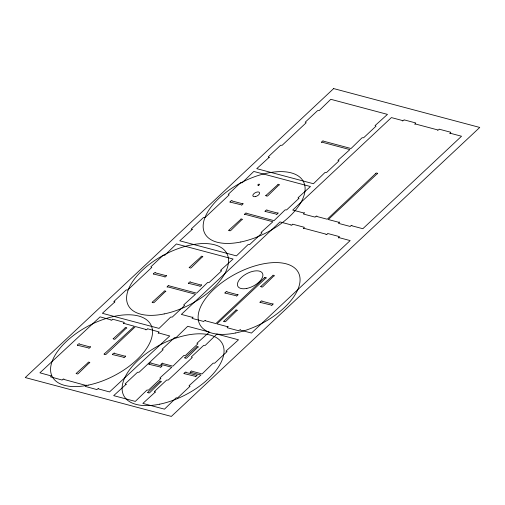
<?xml version="1.0" encoding="UTF-8"?>
<svg xmlns="http://www.w3.org/2000/svg" width="505" height="505" viewBox="0 0 505 505"><rect width="100%" height="100%" fill="white"/><g stroke="black" fill="none" stroke-linecap="round" stroke-linejoin="round"><path stroke-width="0.76" d="M114.837 301.921L102.382 313.308L159.062 328.389L170.677 317.089L172.262 317.083L184.634 305.487L183.656 304.957L195.498 294.251L167.824 286.89C165.406 288.197 169.333 284.126 168.973 285.811L196.647 293.171L207.713 282.39L209.266 282.402L221.638 270.813L220.666 270.522L220.773 270.15L233.083 259.033L176.397 243.959L164.788 255.259L163.203 255.265L150.831 266.861L151.803 267.391L127.778 289.933L126.193 289.946L113.821 301.536L114.837 301.921M126.149 384.261L113.688 395.649L135.308 401.399L146.949 390.075L148.508 390.094L160.88 378.498L159.915 378.226L160.009 377.841L171.744 367.261L161.638 364.572C159.239 365.847 163.096 361.82 162.787 363.499L172.893 366.188L183.934 355.425L185.512 355.419L197.891 343.823L196.912 343.293L209.329 332.05L187.709 326.299L176.068 337.624L174.515 337.605L162.137 349.201L163.128 349.706L139.115 372.248L137.505 372.286L125.133 383.876L126.149 384.286M155.319 392.019L142.864 403.413L164.485 409.164L176.125 397.839L177.678 397.852L190.05 386.262L189.091 385.984L189.179 385.599L200.921 375.026L190.808 372.337C188.384 373.567 192.272 369.622 191.982 371.232L202.069 373.946L213.135 363.158L214.688 363.177L227.061 351.581L226.101 351.31L226.189 350.924L238.505 339.808L216.879 334.058L205.27 345.357L203.685 345.37L191.313 356.959L192.285 357.49L168.26 380.038L166.675 380.044L154.303 391.634L155.319 392.019M192.222 229.415L179.767 240.803L236.447 255.877L248.062 244.578L249.647 244.571L262.019 232.975L261.041 232.445L272.883 221.739L245.209 214.379C242.848 215.692 246.598 211.658 246.383 213.28L274.032 220.666L285.098 209.878L286.651 209.897L299.023 198.301L298.064 198.029L298.158 197.644L310.468 186.528L253.781 171.448L242.173 182.753L240.588 182.759L228.216 194.349L229.188 194.88L205.163 217.428L203.578 217.434L191.206 229.03L192.222 229.415M264.33 277.876L215.869 323.591L205.44 320.814C206.065 319.741 203.78 320.909 203.818 321.496L192.089 318.377L193.074 317.083L192.317 317.323L181.345 314.407L280.035 221.935L291.006 224.851C290.274 225.798 292.824 224.914 292.635 224.176L304.357 227.294L303.398 228.595L304.13 228.348L326.066 234.181C325.327 235.115 327.897 234.251 327.695 233.499L339.417 236.618L338.464 237.924L339.196 237.672L350.161 240.588L251.471 333.06L240.506 330.144C241.169 329.071 238.814 330.226 238.878 330.819L227.155 327.707L228.134 326.407L227.376 326.653L216.954 323.875L265.561 278.337C267.789 278.002 264.614 276.607 264.33 277.876M269.222 157.263L256.761 168.657L313.447 183.732L325.087 172.407L326.64 172.426L339.019 160.83L338.053 160.558L338.148 160.173L349.883 149.594L322.209 142.233C319.772 143.464 323.686 139.531 323.383 141.135L351.032 148.52L362.066 137.758L363.651 137.751L376.023 126.155L375.051 125.625L387.468 114.382L330.781 99.302L319.173 110.601L317.588 110.614L305.216 122.204L306.188 122.734L282.162 145.282L280.578 145.288L268.205 156.885L269.222 157.263M375.695 173.531L327.227 219.246L316.805 216.468C317.475 215.395 315.088 216.55 315.177 217.15L303.454 214.032L304.439 212.738L303.707 212.952L292.711 210.061L391.4 117.589L402.371 120.512C401.658 121.503 404.259 120.474 403.994 119.83L415.716 122.949L414.763 124.249L415.495 124.003L437.431 129.835C436.73 130.814 439.287 129.829 439.06 129.154L450.782 132.272L449.822 133.579L450.555 133.326L461.526 136.243L362.836 228.714L351.865 225.798C352.496 224.731 350.249 225.849 350.243 226.474L338.52 223.361L339.474 222.055L338.773 222.282L328.319 219.53L376.919 173.991C379.173 173.638 375.935 172.331 375.707 173.48M104.112 354.119L105.381 354.598L106.031 354.352L135.473 326.577L145.819 329.418C145.068 330.352 147.643 329.5 147.447 328.742L159.088 331.943L158.122 333.243L158.854 332.997L169.743 335.989L109.528 391.943L98.639 388.951C99.27 387.872 96.985 389.039 97.011 389.626L85.37 386.432L86.342 385.126L85.635 385.347L63.826 379.394C64.507 378.321 62.058 379.507 62.203 380.069L50.563 376.869L51.529 375.569L50.797 375.815L39.908 372.823L100.123 316.869L111.012 319.854C110.305 320.883 112.893 319.779 112.64 319.185L124.274 322.379L123.308 323.68L124.041 323.434L134.393 326.28L104.112 354.093M77.416 345.231L88.615 347.932C88.211 349.605 92.226 345.673 89.764 346.859L79.424 344.107C79.923 342.895 77.214 344.669 77.429 345.199M112.482 354.56L123.681 357.256C123.378 358.922 127.203 355.078 124.861 356.151L114.484 353.431C115.064 352.168 112.211 354.087 112.508 354.491M153.438 274.007L164.636 276.702C164.321 278.362 168.165 274.531 165.817 275.597L155.439 272.877C155.95 271.652 153.286 273.439 153.438 274.007M148.95 364.256L160.142 366.958C159.87 368.637 163.715 364.673 161.291 365.879L150.951 363.133C151.5 361.877 148.697 363.777 148.956 364.225M188.498 283.33L199.696 286.032C199.311 287.705 203.288 283.766 200.845 284.959L190.505 282.207C191.048 280.988 188.327 282.724 188.498 283.33M184.009 373.586L195.208 376.282C194.797 377.955 198.812 374.028 196.357 375.209L186.017 372.456C186.579 371.238 183.776 372.974 184.009 373.586M230.002 202.082L241.201 204.784C240.935 206.463 244.742 202.48 242.35 203.704L232.003 200.958C232.628 199.759 229.857 201.394 230.009 202.05M224.965 293.033L236.163 295.728C235.892 297.407 239.717 293.449 237.312 294.655L226.966 291.903C227.534 290.678 224.744 292.433 224.965 293.033M265.062 211.412L276.26 214.107C275.837 215.774 279.865 211.892 277.409 213.034L267.069 210.282C267.574 209.057 264.847 210.856 265.075 211.374M260.024 302.356L271.223 305.058C270.951 306.724 274.783 302.798 272.41 303.953L262.032 301.232C262.474 299.951 259.86 301.908 260.024 302.356M76.167 373.485L77.423 373.978L78.079 373.75L89.05 363.051C91.506 362.685 87.491 361.29 87.958 362.76L76.179 373.447M113.177 338.805L114.433 339.303L115.089 339.076L126.054 328.376C128.447 328.073 124.565 326.584 124.969 328.086L113.177 338.805M152.188 302.255L153.444 302.754L154.094 302.52L165.066 291.827C167.508 291.473 163.62 290.028 163.98 291.536L152.188 302.255M147.7 392.505L148.95 393.004L149.606 392.776L160.577 382.077C162.995 381.761 159.119 380.271 159.492 381.786L147.706 392.473M189.192 267.581L190.448 268.079L191.105 267.846L202.076 257.146C204.519 256.78 200.498 255.379 200.984 256.862L189.205 267.543M184.704 357.83L185.96 358.329L186.616 358.095L197.588 347.402C200.087 346.967 195.908 345.691 196.495 347.112L184.704 357.83M228.752 230.331L230.009 230.829L230.659 230.602L241.63 219.902C244.041 219.561 240.197 218.097 240.544 219.612L228.759 230.299M223.715 321.281L224.971 321.78L225.621 321.546L236.593 310.846C239.042 310.474 235.008 309.098 235.507 310.562L223.715 321.281M265.763 195.656L267.019 196.155L267.669 195.921L278.64 185.228C281.102 184.836 277.081 183.473 277.554 184.937L265.763 195.656M260.725 286.606L261.981 287.099L262.632 286.872L273.603 276.172C276.008 275.85 272.163 274.354 272.517 275.882L260.731 286.569M333.653 88.583L25.25 377.557L171.346 416.417L479.75 127.443L333.653 88.583M255.322 196.622A3.712 1.868 -27.8 0 0 259.501 192.588A3.712 1.868 -27.8 0 0 253.819 193.756A3.712 1.868 -27.8 0 0 255.322 196.622M258.427 185.329A0.928 0.467 -27.8 0 0 259.469 184.319A0.928 0.467 -27.8 0 0 258.049 184.609A0.928 0.467 -27.8 0 0 258.427 185.329M240.784 241.996A55.708 28.021 -27.8 0 0 303.417 181.566A55.708 28.021 -27.8 0 0 218.198 199.033A55.708 28.021 -27.8 0 0 240.784 241.996M246.819 288.418A13.925 7.007 -27.8 0 0 262.48 273.306A13.925 7.007 -27.8 0 0 241.175 277.674A13.925 7.007 -27.8 0 0 246.819 288.418M235.747 332.947A55.708 28.021 -27.8 0 0 298.379 272.517A55.708 28.021 -27.8 0 0 213.16 289.984A55.708 28.021 -27.8 0 0 235.747 332.947M164.213 313.921A55.708 28.021 -27.8 0 0 226.852 253.491A55.708 28.021 -27.8 0 0 141.634 270.958A55.708 28.021 -27.8 0 0 164.213 313.921M88.198 385.145A55.708 28.021 -27.8 0 0 150.837 324.715A55.708 28.021 -27.8 0 0 65.618 342.182A55.708 28.021 -27.8 0 0 88.198 385.145M159.725 404.17A55.708 28.021 -27.8 0 0 222.364 343.741A55.708 28.021 -27.8 0 0 137.145 361.208A55.708 28.021 -27.8 0 0 159.725 404.17"/></g></svg>
